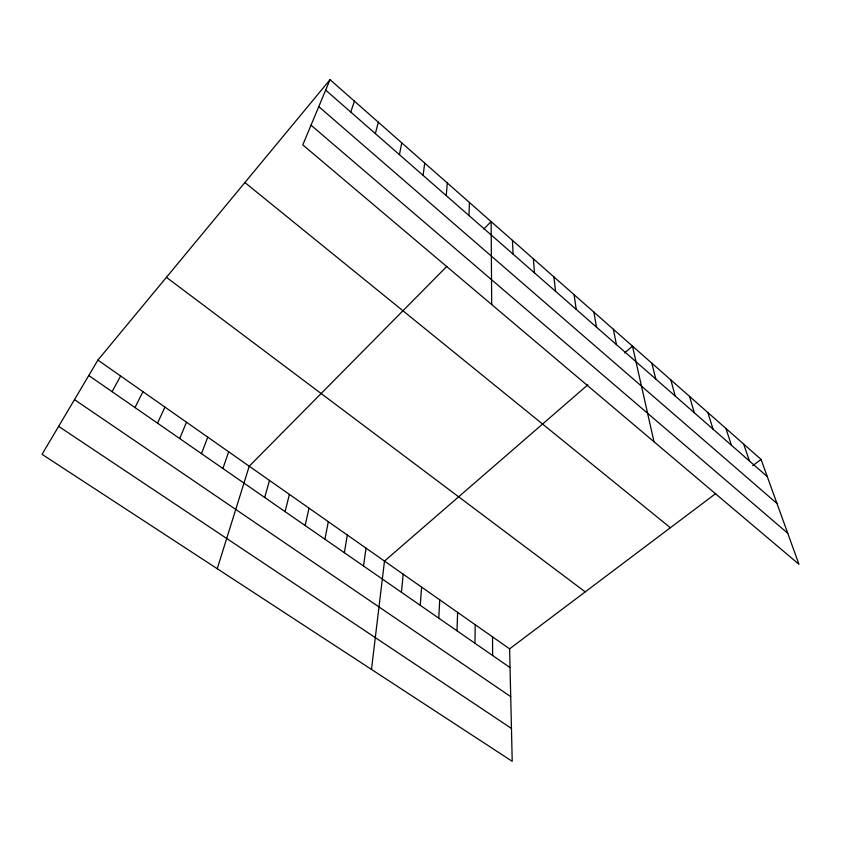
<?xml version="1.0" encoding="UTF-8"?>
<svg xmlns="http://www.w3.org/2000/svg" width="841" height="841" viewBox="0 0 841 841"><rect width="100%" height="100%" fill="white"/><g stroke="black" fill="none" stroke-linecap="round" stroke-linejoin="round"><path stroke-width="1.26" d="M474.955 643.249L475.207 624.705M456.999 630.813L457.609 612.374M468.952 215.506L469.425 202.471M438.771 618.167L439.748 599.843M420.258 605.331L421.614 587.123M446.235 195.627L447.296 182.97M401.441 592.285L403.196 574.203M371.48 669.425L384.495 561.084L587.87 384.789M423.076 175.359L424.747 163.101M363.491 565.972L366.056 548.153M344.358 552.705L347.333 535.023M399.454 154.681L401.756 142.854M324.91 539.228L328.326 521.693M305.157 525.53L309.015 508.153M285.088 511.622L289.399 494.392M375.359 133.593L378.324 122.208M264.694 497.473L269.477 480.421M217.241 568.716L249.23 466.219L446.802 266.429M350.771 112.074L354.418 101.151M222.897 468.49L228.668 451.796M201.472 453.635L207.759 437.131M179.69 438.539L186.513 422.224M330.04 79.674L302.792 144.894L798.95 564.279L761.063 459.407L330.04 79.674L97.913 360.085L42.05 454.329L512.222 761.326L509.604 648.842L97.913 360.085M157.53 423.181L164.91 407.076M135.002 407.559L142.949 391.675M112.084 391.675L120.62 376.011M483.775 229.036L491.133 221.593L491.691 304.568M624.6 352.947L632.485 346.124L654.004 441.756M509.604 648.842L715.702 493.583M752.695 465.714L761.063 459.407M58.628 426.355L511.454 728.443M74.471 399.622L510.718 696.632M88.768 375.507L510.045 667.586M166.423 277.32L585.22 591.875M244.889 182.529L670.372 527.738M311.023 125.183L787.733 533.236M318.781 106.628L777 503.507M325.677 90.113L767.286 476.626M743.633 444.059L749.51 461.078M725.909 428.437L731.428 445.246M707.88 412.553L713.021 429.131M689.525 396.384L694.277 412.731M670.845 379.922L675.207 396.037M651.838 363.175L655.78 379.028M613.362 329.273L616.432 344.6M593.893 312.127L596.521 327.16M574.088 294.676L576.232 309.414M553.914 276.899L555.575 291.333M533.373 258.807L534.529 272.915M512.442 240.368L513.084 254.14M492.532 636.868L492.637 655.507"/></g></svg>
